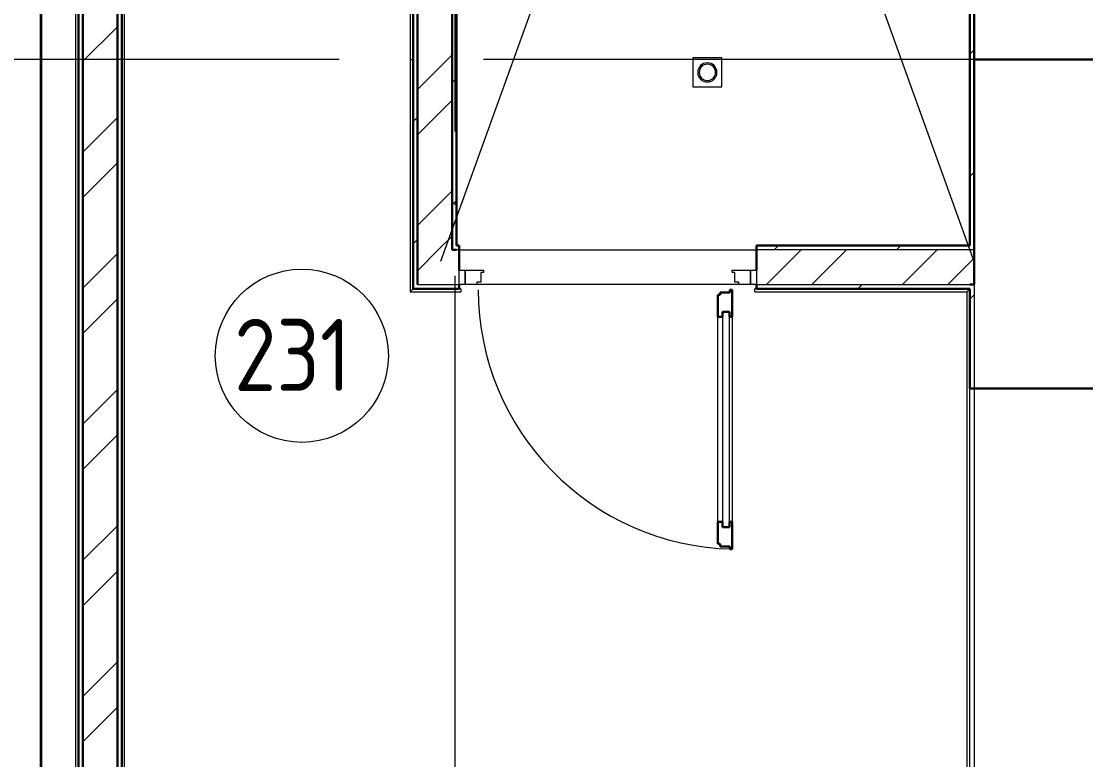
# Model space of a CAD drawing. Header units: millimetres. Extents: x -586848 to 520591, y -385801 to 675781.
# Drawn here: x -49290 to -45601, y -329352 to -326794 of the extents above; entities that cross this region are included whole.
import ezdxf

# ---------------------------------------------------------------- set-up
doc = ezdxf.new("R2010")
doc.units = ezdxf.units.MM
doc.linetypes.add('ADSK_Линия сетки', pattern=[25, 20, -2.5, 0, -2.5])
doc.linetypes.add('ADSK_Сверху', pattern=[450, 300, -150])
for name, color, linetype, lineweight in [('E-Безопасность-G', 153, 'Continuous', 35), ('Двери', 252, 'Continuous', 9), ('Линии', 7, 'Continuous', 9), ('Марки помещений', 252, 'Continuous', 20), ('Ограждение', 252, 'Continuous', 9), ('Оси', 252, 'Continuous', 9), ('Сантехника', 252, 'Continuous', 9), ('Стены внутренние', 7, 'Continuous', 18), ('Стены наружные', 7, 'Continuous', 18), ('Стены штриховка', 7, 'Continuous', 9)]:
    doc.layers.add(name, color=color, linetype=linetype, lineweight=lineweight)
doc.layers.add('Двери открывание', color=7, linetype='Continuous', lineweight=9, true_color=0xc0c0c0)
doc.styles.add('GOST Common_2', font='', dxfattribs={"width": 0.9, "height": 250})
doc.styles.get('GOST Common_2').set_extended_font_data('GOST type B')

# ---------------------------------------------------------------- blocks, each defined once
blk = doc.blocks.new('2 этаж')
at = {"layer": 'Двери', "color": 251, "true_color": 0x636466}
for p, q in [((135741, 16230.7), (135761, 16230.7)), ((135741, 16180.7), (135741, 16230.7)), ((135761, 16230.7), (135761, 16180.7)), ((135761, 16230.7), (135825, 16230.7)), ((135761, 16180.7), (135761, 16230.7)), ((135816, 16222.7), (135816, 16188.7)), ((135825, 16222.7), (135816, 16222.7)), ((135825, 16230.7), (135825, 16222.7)), ((136687, 16230.7), (136751, 16230.7)), ((136687, 16222.7), (136687, 16230.7)), ((136696, 16222.7), (136687, 16222.7)), ((136696, 16188.7), (136696, 16222.7)), ((136751, 16230.7), (136771, 16230.7)), ((136751, 16180.7), (136751, 16230.7)), ((136751, 16230.7), (136751, 16180.7)), ((136771, 16230.7), (136771, 16180.7)), ((135761, 16180.7), (135741, 16180.7)), ((135802, 16180.7), (135761, 16180.7)), ((135802, 16188.7), (135802, 16180.7)), ((135816, 16188.7), (135802, 16188.7)), ((136710, 16188.7), (136696, 16188.7)), ((136710, 16180.7), (136710, 16188.7)), ((136751, 16180.7), (136710, 16180.7)), ((136771, 16180.7), (136751, 16180.7)), ((136637, 15358.7), (136637, 16068.7)), ((136654, 16086.7), (136654, 15340.7)), ((136678, 16086.7), (136654, 16086.7)), ((136678, 15340.7), (136678, 16086.7)), ((136687, 16068.7), (136687, 15358.7)), ((136654, 15340.7), (136678, 15340.7))]:
    blk.add_line(p, q, dxfattribs=at)
at = {"layer": 'Двери', "color": 251, "lineweight": 30, "true_color": 0x636466}
for p, q in [((136679, 16162.7), (136687, 16162.7)), ((136679, 16153.7), (136679, 16162.7)), ((136687, 16162.7), (136687, 16068.7)), ((136637, 16144.7), (136645, 16144.7)), ((136637, 16068.7), (136637, 16144.7)), ((136645, 16144.7), (136645, 16153.7)), ((136645, 16153.7), (136679, 16153.7)), ((136637, 16068.7), (136654, 16068.7)), ((136654, 16068.7), (136654, 16086.7)), ((136654, 16086.7), (136678, 16086.7)), ((136678, 16086.7), (136678, 16068.7)), ((136678, 16068.7), (136687, 16068.7)), ((136637, 15282.7), (136637, 15358.7)), ((136637, 15358.7), (136654, 15358.7)), ((136654, 15358.7), (136654, 15340.7)), ((136678, 15358.7), (136687, 15358.7)), ((136678, 15340.7), (136678, 15358.7)), ((136687, 15358.7), (136687, 15264.7)), ((136654, 15340.7), (136678, 15340.7)), ((136645, 15282.7), (136637, 15282.7)), ((136645, 15273.7), (136645, 15282.7)), ((136679, 15273.7), (136645, 15273.7)), ((136679, 15264.7), (136679, 15273.7)), ((136687, 15264.7), (136679, 15264.7))]:
    blk.add_line(p, q, dxfattribs=at)
at = {"layer": 'Двери открывание', "color": 251, "true_color": 0x636466}
blk.add_arc((136705, 16162.7), 898, 180, 268.8515, dxfattribs=at)
at = {"layer": 'Линии', "color": 251, "linetype": 'ADSK_Сверху', "ltscale": 100, "true_color": 0x636466}
for p, q in [((136276.6, 17924.8), (135676, 16260.7)), ((136925.9, 17924.8), (137526, 16258.7))]:
    blk.add_line(p, q, dxfattribs=at)
at = {"layer": 'Марки помещений', "color": 251, "true_color": 0x636466}
blk.add_circle((135195.3, 15934.2), 300, dxfattribs=at)
at = {"layer": 'Ограждение', "color": 251, "true_color": 0x636466}
for p, q in [((134411, 18960.7), (134411, 13285.7)), ((134581, 13285.7), (134581, 18960.7)), ((135571, 18960.7), (135571, 16155.7)), ((135571, 16155.7), (135581, 16165.7)), ((135746, 16165.7), (135741, 16165.7)), ((135746, 16165.7), (135746, 16155.7)), ((136766, 16155.7), (136766, 16165.7)), ((136771, 16165.7), (136766, 16165.7)), ((137501, 16155.7), (137511, 16165.7)), ((135571, 16155.7), (135746, 16155.7)), ((136766, 16155.7), (137501, 16155.7)), ((137501, 16155.7), (137501, 13285.7))]:
    blk.add_line(p, q, dxfattribs=at)
at = {"layer": 'Оси', "color": 251, "linetype": 'ADSK_Линия сетки', "ltscale": 100, "true_color": 0x636466}
for p, q in [((135726, 33711.4), (135726, -32265.4)), ((137526, 33711.4), (137526, -32265.4)), ((165326, 16960.7), (93603.7, 16960.7))]:
    blk.add_line(p, q, dxfattribs=at)
at = {"layer": 'Сантехника', "color": 251, "true_color": 0x636466}
for p, q in [((136551, 16965.7), (136551, 16865.7)), ((136651, 16965.7), (136551, 16965.7)), ((136651, 16865.7), (136651, 16965.7)), ((136551, 16865.7), (136651, 16865.7))]:
    blk.add_line(p, q, dxfattribs=at)
for radius, start, end in [(33.3, 0, 180), (28.3, 0, 180), (33.3, 180, 0), (28.3, 180, 0)]:
    blk.add_arc((136601, 16915.7), radius, start, end, dxfattribs=at)
at = {"layer": 'Стены внутренние', "color": 251, "lineweight": 30, "true_color": 0x636466}
for p, q in [((137526, 16960.7), (138616, 16960.7)), ((137916, 16960.7), (137526, 16960.7)), ((137526, 15820.7), (138228, 15820.7))]:
    blk.add_line(p, q, dxfattribs=at)
at = {"layer": 'Стены внутренние', "color": 251, "true_color": 0x636466}
blk.add_line((137526, 16180.7), (137526, 15820.7), dxfattribs=at)
at = {"layer": 'Стены наружные', "color": 251, "lineweight": 30, "true_color": 0x636466}
for p, q in [((134556, 13260.7), (134556, 18960.7)), ((134571, 18960.7), (134571, 13275.7)), ((135581, 16165.7), (135581, 18960.7)), ((135596, 18960.7), (135596, 16180.7)), ((134421, 18660.7), (134421, 13275.7)), ((134436, 13260.7), (134436, 18660.7)), ((137526, 18550.7), (137526, 16180.7)), ((135716, 16300.7), (135716, 18470.7)), ((135731, 18455.7), (135731, 16315.7)), ((137511, 16315.7), (137511, 18455.7)), ((135741, 16315.7), (135731, 16315.7)), ((135741, 16315.7), (135741, 16230.7)), ((136771, 16315.7), (136771, 16230.7)), ((137511, 16315.7), (136771, 16315.7)), ((135731, 16300.7), (135716, 16300.7)), ((135581, 16165.7), (135741, 16165.7)), ((135741, 16180.7), (135741, 16165.7)), ((136771, 16180.7), (136771, 16165.7)), ((136771, 16165.7), (137511, 16165.7)), ((137511, 16180.7), (137526, 16180.7)), ((137511, 16165.7), (137511, 15820.7)), ((137526, 15820.7), (137511, 15820.7))]:
    blk.add_line(p, q, dxfattribs=at)
at = {"layer": 'Стены наружные', "color": 251, "linetype": 'Continuous', "lineweight": 9, "true_color": 0x636466}
for p, q in [((134436, 16954.2), (134556, 17074.2)), ((135596, 16856.9), (135716, 16976.9)), ((137511, 16978.9), (137526, 16993.9)), ((135716, 16881), (135731, 16896)), ((135596, 16699.8), (135716, 16819.8)), ((134436, 16639.9), (134556, 16759.9)), ((135581, 16746), (135596, 16761)), ((134436, 16482.7), (134556, 16602.7)), ((137511, 16554.6), (137526, 16569.6)), ((135596, 16385.5), (135716, 16505.5)), ((135716, 16456.7), (135731, 16471.7)), ((135668.4, 16300.7), (135716, 16348.3)), ((135581, 16321.7), (135596, 16336.7)), ((136832.9, 16300.7), (136847.9, 16315.7)), ((137257.1, 16300.7), (137272.1, 16315.7)), ((134436, 16168.4), (134556, 16288.4)), ((135596, 16228.3), (135668.4, 16300.7)), ((136805.7, 16180.7), (136925.7, 16300.7)), ((136962.8, 16180.7), (137082.8, 16300.7)), ((137277.1, 16180.7), (137397.1, 16300.7)), ((137434.3, 16180.7), (137526, 16272.5)), ((137122.1, 16165.7), (137137.1, 16180.7)), ((134436, 16011.3), (134556, 16131.3)), ((137511, 16130.4), (137526, 16145.4)), ((134436, 15696.9), (134556, 15816.9)), ((134436, 15539.8), (134556, 15659.8)), ((134436, 15225.5), (134556, 15345.5)), ((134436, 15068.3), (134556, 15188.3)), ((134436, 14754), (134556, 14874)), ((134436, 14596.9), (134556, 14716.9))]:
    blk.add_line(p, q, dxfattribs=at)
at = {"layer": 'Стены наружные', "color": 251, "true_color": 0x636466}
for p, q in [((135741, 16300.7), (136771, 16300.7)), ((136710, 16180.7), (135802, 16180.7)), ((137511, 14490.7), (137511, 15820.7))]:
    blk.add_line(p, q, dxfattribs=at)
at = {"layer": 'Стены штриховка', "color": 251, "true_color": 0x636466}
for p, q in [((135741, 16300.7), (135731, 16300.7)), ((137526, 16300.7), (136771, 16300.7)), ((135596, 16180.7), (135741, 16180.7)), ((136771, 16180.7), (137511, 16180.7))]:
    blk.add_line(p, q, dxfattribs=at)
at = {"layer": 'Марки помещений', "color": 251, "true_color": 0x636466, "style": 'GOST Common_2', "width": 0.9}
blk.add_text('231', height=250, dxfattribs=at).set_placement((134960.4, 15811.9))

msp = doc.modelspace()

# ---------------------------------------------------------------- linework, layer by layer
at = {"layer": 'E-Безопасность-G', "color": 1}
msp.add_line((-49221.9, -329966), (-49221.9, -319892.1), dxfattribs=at)

# ---------------------------------------------------------------- block references
msp.add_blockref('2 этаж', (-183513.2, -343887.1))

doc.saveas('drawing.dxf')
